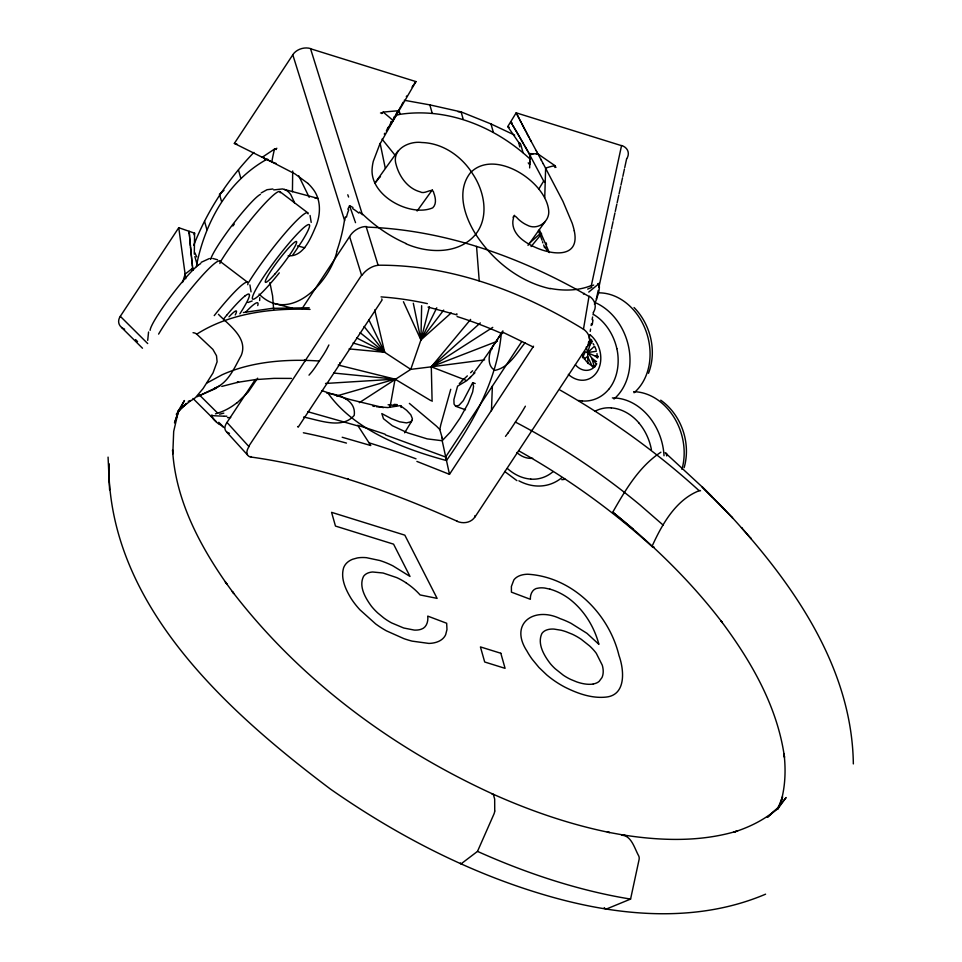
<?xml version="1.0" encoding="UTF-8"?>
<svg xmlns="http://www.w3.org/2000/svg" width="962" height="962" viewBox="0 0 962 962"><rect width="100%" height="100%" fill="white"/><g stroke="black" fill="none" stroke-linecap="round" stroke-linejoin="round"><path stroke-width="1.44" d="M491.45 410.726L492.376 386.135M292.436 191.715L292.701 171.008M529.906 155.652L529.834 159.536M529.894 156.181L529.93 154.016M529.918 154.497L529.942 153.655L533.309 153.776M529.797 161.219L529.834 159.175M529.858 157.852L529.882 157.022M421.645 305.7L420.923 339.947L410.762 369.372L359.343 402.669M529.737 164.081L529.761 162.831M529.761 162.891L529.785 161.604M529.785 162.049L529.797 160.991M529.749 163.732L529.653 167.929M544.745 197.571L545.634 168.17A98.569 66.005 43 0 1 549.555 166.895L554.809 165.572L554.966 167.532M494.733 810.99L494.672 799.073L493.29 794.251C392.352 748.123 300.084 679.918 232.311 591.51L233.826 593.578L225.324 581.95L226.912 584.114C199.074 544.48 175.373 499.182 172.595 449.939L172.799 453.968L173.689 431.421L178.523 410.702L174.519 422.931L178.198 412.506L184.451 400.517L177.585 412.061M531.529 430.387L531.481 431.325M590.247 331.397L590.584 329.112M251.046 291.859L249.916 284.944M259.644 300.553L259.776 297.667M311.195 222.402L310.065 215.476M416.895 461.411L449.482 474.338L533.549 346.2M589.742 334.836L589.225 338.227M196.428 266.618L196.885 263.648C205.543 222.114 227.441 182.071 265.043 160.317L267.664 159.079M592.219 324.843L592.977 319.985M591.125 325.541L591.414 323.737M583.465 329.22L588.997 296.476C521.284 257.263 445.045 229.774 366.281 227.08L378.114 265.223C451.106 264.658 521.921 291.426 583.465 329.22A14.238 12.193 16.6 0 1 587.842 345.719L475.048 516.883L474.807 515.776M588.696 341.546L588.311 343.687M390.067 406.83L395.057 379.16L338.215 365.043M592.123 319.637L592.616 316.991M494.564 343.795C488.78 350.252 485.87 365.849 494.997 370.322C508.91 367.676 516.702 353.054 524.999 342.869M593.037 314.766L593.482 312.578M587.914 345.755L588.119 344.733M598.22 290.392L596.332 299.17L597.727 295.478A34.019 33.838 44.8 0 0 599.362 287.566L599.218 283.465L588.732 292.087M598.857 287.47L611.159 230.459M611.483 228.992L613.059 221.681M613.371 220.226L614.946 212.915M615.271 211.448L616.846 204.136M617.159 202.681L618.734 195.37M619.059 193.903L620.634 186.604M620.947 185.137L622.522 177.826M622.847 176.371L624.422 169.059M624.735 167.592L626.623 158.826M604.268 907.611L604.437 907.9A4.353 2.525 -80.8 0 0 606.577 908.958L630.579 899.085L639.081 859.583A4.365 2.537 -80.8 0 0 638.708 855.903C634.415 848.183 631.445 835.401 621.584 835.22M275.409 148.749L274.447 149.122L272.871 156.301A98.377 59.668 -82.7 0 0 271.837 161.929M345.406 216.859L344.661 220.743L292.797 54.81L234.355 143.41L264.598 158.453M684.15 467.64C691.173 443.266 681.529 414.814 660.726 400.18M429.425 306.698L420.923 339.947L403.427 301.719M780.266 804.052C785.329 787.794 785.99 770.442 784.03 753.607L784.487 757.334C777.549 706.781 751.214 661.231 721.067 620.971L722.27 622.546C690.8 581.24 653.246 544.889 612.926 512.301L633.164 529.112M450.745 389.297L440.824 424.639A87.181 20.406 -64.6 0 0 440.355 426.839A73.737 17.268 -64.6 0 0 439.814 429.593L442.448 438.72M182.503 282.503L185.149 274.074L191.991 268.735L193.049 270.045M148.569 332.01L147.691 340.356M780.266 804.184L782.587 796.801L777.44 809.475L781.974 801.43L777.404 809.15M591.245 340.632L587.698 352.525L587.878 363.492M397.775 111.929L399.098 110.666L383.141 112.085L381.758 113.564M648.484 373.316C657.154 351.046 650.625 324.386 634.042 307.503M336.844 251.743C329.641 282.527 289.598 324.615 259.079 294.107M474.963 372.763L466.847 380.615L457.599 386.135L453.896 399.579L454.052 404.052L455.615 406.265L458.994 405.303L463.275 400.685L472.715 382.648L473.569 386.303L472.655 391.943L468.097 403.547L459.968 418.217L450.553 431.842L442.965 439.899A25.637 6 -64.6 0 1 442.123 440.404A25.637 7.624 25.9 0 1 440.957 440.584L427.188 438.876L407.708 432.876L392.316 425.697L383.477 418.71L381.83 413.588L391.426 418.698L399.639 421.801L406.529 422.907L411.123 421.705L412.421 418.771L410.822 414.802L406.625 410.305L400.348 405.603L387.842 407.563L376.407 406.722M194.288 254.136L194.613 233.201L178.752 227.705L120.31 316.318A13.3 9.873 -14.9 0 0 124.639 329.172M347.847 209.235L349.567 205.676L352.982 207.479M550.144 288.684C519.372 281.842 492.917 260.642 475.889 234.56C464.694 216.895 455.928 191.125 470.394 172.787C494.901 147.354 548.124 182.924 548.785 212.313C548.544 222.823 536.58 230.435 527.14 225.108C523.953 223.725 521.091 221.669 518.506 219.348C516.209 217.075 513.708 213.444 513.299 218.747C511.844 224.254 513.66 230.183 517.171 234.536C528.739 250.264 582.335 268.073 574.266 230.82M193.963 234.68L194.613 233.201M460.449 862.986A4.353 1.166 -65.8 0 0 461.291 863.696L477.501 851.382L493.831 814.333A4.365 1.166 -65.8 0 0 494.708 811.038M193.687 245.394C207.311 210.582 228.006 179.317 253.896 152.429M328.884 344.973L326.827 349.014A80.243 46.585 -80.8 0 1 325.793 350.865A115.801 67.22 -80.8 0 1 323.557 354.581L315.223 367.256A105.64 61.315 -80.8 0 1 311.592 372.138L309.006 375.144M582.467 357.768L585.293 351.815L598.015 357.263M436.772 307.804L420.923 339.947L413.311 303.258M359.463 212.085L362.409 214.694L310.558 48.761L415.933 81.59L397.222 113.781M406.325 96.597L406.673 95.984M257.66 378.186L248.16 392.087L237.217 402.789M374.855 183.333L378.355 178.968M403.15 102.249L402.429 103.523M525.384 406.204L523.063 410.161A80.243 21.525 -65.8 0 1 521.945 411.976A115.801 31.061 -65.8 0 1 519.612 415.68L511.267 428.343A105.64 28.331 -65.8 0 1 507.816 433.285M401.695 104.786L402.068 104.149M400.589 106.698L400.962 106.06M399.843 107.972L400.216 107.335M398.713 109.896L399.086 109.259M397.559 111.832L396.789 113.131M390.115 125.18L393.482 120.022M393.963 119.228L379.617 144.661L373.316 161.207A77.213 51.707 43 0 0 372.198 167.857C369.071 195.563 410.353 217.496 432.744 207.828C436.82 203.98 435.521 197.655 433.79 192.989C433.008 186.484 424.915 194.985 420.166 191.835C407.804 188.528 399.314 176.683 396.164 164.767C391.233 149.495 408.946 140.717 421.885 142.532C443.085 143.097 462.049 156.602 472.931 174.254C484.728 191.967 489.658 218.146 474.627 235.534C457.491 254.641 427.537 253.283 405.796 243.699M388.047 127.718L388.852 126.371M387.229 129.076L387.638 128.403M396.007 114.442L396.404 113.781L395.923 114.49M394.925 117.604L395.418 116.799M394.228 118.771L394.985 117.52M393.855 119.396L394.444 118.422M391.666 121.681L390.861 123.016M390.067 124.351L390.464 123.677M392.869 119.685L393.266 119.023M394.047 117.713L394.444 117.051M394.841 116.402L395.226 115.741M395.731 116.27L397.366 113.552M395.358 116.895L395.899 115.981M404.617 432.804L412.181 420.334M538.756 189.141L543.674 181.06L528.559 152.657M519.733 146.933L518.722 142.508L507.756 126.587L516.173 112.831L621.536 145.659L591.245 286.003L593.698 285.065M188.227 401.322L191.739 400.24L195.49 397.583L203.078 388.576L212.987 372.991L217.111 361.772L216.498 355.724L212.867 349.374L196.753 334.175A6.373 5.399 57.2 0 0 193.037 332.72M502.765 333.129L501.286 333.465L495.214 342.797M239.851 313.84L241.847 310.702A47.27 5.471 -52.7 0 0 248.857 297.619A45.058 5.219 -52.7 0 0 249.471 295.13M700.528 490.848A6.373 1.659 -47.6 0 0 699.17 490.728C675.528 499.927 661.796 524.879 651.995 546.428L654.004 547.029M384.259 134.079L384.8 133.249M388.203 128.078L389.838 125.601M386.303 130.976L386.712 130.351M387.253 129.521L387.939 128.487M778.198 808.345L786.098 797.522L777.549 808.008L767.375 817.315L779.172 807.094C766.281 818.83 750.432 826.899 733.874 832.106L737.662 830.891C700.516 842.183 660.798 840.86 622.823 834.92M229.461 433.297A14.129 8.189 -29.5 0 1 226.984 422.45L255.351 379.473M302.092 308.61L349.603 236.58A14.093 8.814 -34.6 0 1 366.57 226.551M446.2 459.764L445.61 457.022L521.596 341.835M390.837 122.138L391.306 121.44M394.095 117.244L394.564 116.546M396.873 113.047L396.789 112.41M412.037 87.097L412.806 85.991M413.203 85.45L415.933 81.59M375.613 182.071L397.907 151.082M417.111 211.015L432.431 189.718M513.095 217.22L514.49 215.284M528.006 245.382L545.153 221.549M483.754 359.403L484.8 357.936A201.503 47.174 -64.6 0 0 495.875 341.799A202.717 47.463 -64.6 0 0 502.922 330.88M592.496 341.233L589.874 344.853L589.85 340.44M483.056 360.377L480.952 363.251M507.816 433.273L505.495 436.375M176.274 414.321L182.455 405.856L177.669 412.133M480.254 364.201L475.24 370.935M474.519 371.885L473.424 373.328M443.698 310.089L420.923 339.947L451.178 312.975M470.899 376.611L469.384 378.535M470.634 319.408L431.301 366.823L432.106 401.394M531.084 246.561L541.642 233.85M177.838 412.205L186.484 403.451L179.678 409.235L190.897 400.601M594.059 346.633L587.698 352.525L596.308 364.177M480.315 322.919L431.301 366.823L410.762 369.372L384.668 352.284L360.077 332.636M528.499 244.047L540.836 233.057M224.026 190.332L219.456 194.18L221.452 201.238M213.552 418.867L211.087 415.608L212.085 415.067M261.243 192.905L267.039 189.706L272.883 188.985M201.082 262.373L209.403 258.537M214.766 387.926A13.227 10.798 69 0 0 215.584 387.806C228.655 382.275 234.716 367.123 241.234 355.423C248.376 337.999 228.908 325.228 218.446 314.346M660.894 452.2C639.165 466.498 625.661 489.622 613.047 511.664A13.227 2.044 -51.4 0 0 613.01 512.71L613.275 512.902M584.162 358.91L587.554 356.481L592.568 366.943M492.76 327.369L431.301 366.823L466.161 380.315M206.878 383.044L222.054 374.807A359.752 179.69 33.4 0 1 318.037 360.942L319.444 361.027M274.447 149.122L262.181 157.299L263.023 157.275M197.078 396.753L220.033 385.834M492.111 348.905L490.596 349.663M326.743 393.085C338.54 394.324 356.457 399.843 354.208 415.38C342.099 429.677 319.18 420.057 303.595 417.063M252.164 300.974L247.992 302.501M199.663 395.586L216.51 388.155M497.426 341.197L431.301 366.823L484.62 359.86M273.737 189.923L282.467 188.937L317.881 198.388M765.584 894.179C698.015 922.907 621.921 916.545 552.825 897.293C472.931 874.963 398.22 836.411 330.387 789.044C226.683 710.87 108.069 604.545 108.754 463.54L109.223 481.818L109.139 480.699M666.558 454.497L667.231 454.28M215.476 413.84L217.725 413.179L199.459 395.009M221.777 386.411L238.564 382.13L236.977 382.431L255.05 379.641L274.086 378.355L291.474 378.415M336.664 395.971L395.057 379.16L430.832 400.625M597.751 283.754L599.182 283.465M395.899 115.284L400.144 114.31C447.498 107.347 494.793 126.647 529.401 158.441M492.075 794.191L493.29 794.251C530.615 810.918 569.504 824.362 609.607 832.527L607.347 832.118L625.228 835.365M243.386 312.53L272.174 308.357L309.199 307.78M346.993 398.653L345.478 398.917M596.32 351.286L587.698 352.525L586.255 347.005M325.529 383.465L395.057 379.16L333.874 373.052M226.876 416.197L224.182 416.209M223.785 416.209L211.087 415.608M530.687 153.679L531.806 153.716M536.435 153.872L537.938 153.92L554.809 165.572M531.685 153.716L536.712 153.884M310.053 309.379L305.567 309.247A396.031 197.811 33.4 0 0 196.753 334.175M458.116 111.76L461.111 111.905L490.969 123.93L514.67 135.149M598.268 356.325L595.358 356.096L597.534 358.056M546.043 247.174L545.165 247.102M349.074 348.893L384.668 352.284L374.699 309.92M554.292 166.053L555.29 166.173M374.302 406.409L372.907 406.192M212.734 258.453L217.544 259.764M404.256 100.264L429.834 104.882L461.111 111.905L463.107 118.963M383.405 407.635L351.214 399.819A174.964 52.02 25.9 0 1 337.446 395.803A178.836 53.175 25.9 0 1 321.957 390.656M428.042 307.094L456.914 314.875L456.806 313.732M307.852 411.736L358.129 425.998L370.334 444.841M274.423 303.475L292.58 308.273M549.927 589.153L544.805 588.059A28.054 13.997 33.4 0 0 538.359 588.095C532.635 588.395 530.062 594.251 530.363 599.29L511.423 592.147L511.387 586.447L513.864 579.918A44.613 22.27 33.4 0 1 519.408 575.805A44.757 22.342 33.4 0 1 527.681 574.23C571.945 576.779 608.862 613.395 618.987 655.519C624.11 669.66 626.527 695.093 605.976 697.101C591.618 698.58 577.453 693.458 564.802 687.096A51.371 25.637 33.4 0 1 555.399 681.469A49.844 24.88 33.4 0 1 546.705 674.879L538.973 667.484L532.251 659.343A66.871 33.369 33.4 0 1 526.996 651.118C508.886 623.616 534.03 606.048 560.125 618.626A51.491 25.697 33.4 0 1 570.947 623.268L586.976 633.345L598.917 644.36C594.083 626.286 583.706 609.595 568.638 598.34A32.804 16.366 33.4 0 0 553.547 590.295A36.376 18.158 33.4 0 0 549.927 589.153M297.523 245.887L304.774 247.799M342.195 437.253L370.743 445.526L370.406 444.973M234.355 143.41L237.061 144.168M353.03 343.001L384.668 352.284L368.915 319.949M456.782 520.634L456.89 521.115C391.366 491.774 322.907 467.123 251.539 457.118L250.974 456.505M385.509 434.92L445.61 457.022M271.837 161.929L276.07 163.42M455.735 406.313L465.536 409.788M472.715 382.648L475.192 383.537M502.272 331.962L533.417 347.102M288.167 255.772C303.908 257.203 311.135 237.001 316.39 225.048C320.911 213.083 320.971 198.485 312.373 188.239A77.213 46.825 -82.7 0 0 307.984 183.465M264.177 158.249L266.546 159.379M266.414 159.319L268.915 160.51M267.616 159.896L268.218 160.185M268.831 160.474L269.697 160.894M269.432 160.762L270.635 161.339M270.49 161.267L271.272 161.652M271.236 161.628L294.889 173.845L307.996 183.453M507.756 126.587L509.259 127.333M356.686 337.927L384.668 352.284L364.045 326.455M518.722 142.508L520.081 143.218M515.44 422.102L517.063 422.943A359.752 179.69 33.4 0 1 640.139 505.062L663.359 525.276M518.614 450.745C566.606 477.633 611.664 509.836 652.38 546.849M516.907 480.615L504.665 471.464M276.214 149.555L275.06 148.785M596.524 361.628L591.726 358.249L594.324 366.438M219.504 424.254L222.811 426.334L218.759 422.306M247.571 282.263L219.733 261.087M279.882 191.618L307.72 212.794M409.367 403.391L436.435 426.13A87.181 25.914 25.9 0 1 437.963 427.657A73.737 21.922 25.9 0 1 439.814 429.593M383.141 112.085L388.828 116.811A98.569 66.005 43 0 1 393.121 120.647M665.211 452.741L702.5 487.217L732.587 517.905L722.354 507.106M545.057 247.811L548.436 251.575M712.361 496.933L702.116 486.856L722.823 507.599M121.597 327.501L142.484 348.232M120.31 316.318L147.703 343.554M135.546 339.574L137.566 341.594M193.025 398.484L216.39 421.765M226.996 422.462L248.713 446.356L361.58 275.24L349.603 236.58M226.791 432.178L247.462 454.894M732.058 517.34C794.131 585.233 852.091 668.398 853.342 763.924M742.039 528.282L741.474 527.645L751.178 538.708L750.564 538.011M543.674 181.06L544.757 182.275M529.942 153.655L530.952 154.81M297.607 426.539L298.172 427.2L382.106 299.952L381.782 298.917M528.21 162.855L529.725 164.706M382.034 139.117L395.105 155.279M593.037 343.566L593.999 345.069M511.183 122.739L512.241 124.519M347.919 478.559L348.412 479.377M512.77 125.409L515.596 130.135M514.381 128.09L510.642 121.849A190.692 143.037 -15.8 0 1 511.976 122.811M514.898 128.968L516.798 132.167M515.957 130.76L526.996 149.88M517.015 132.552L519.131 136.159M519.66 137.061L520.719 138.877M521.236 139.791L521.765 140.705M522.294 141.618L523.34 143.446M523.869 144.36L524.386 145.274M524.915 146.188L525.961 148.028M526.274 148.581L528.042 151.731M527.477 150.709L529.918 155.086M305.146 360.798L304.521 359.656M536.592 151.431L540.824 159.271M536.099 150.505L536.724 151.659M540.8 159.199L541.426 160.365M536.195 150.685L530.098 139.346M541.305 160.161L543.302 163.841M543.229 163.72L562.926 201.311L572.162 223.172A77.213 51.707 43 0 1 574.278 230.832M531.325 141.654L526.454 132.528M528.258 135.919L528.872 137.061M527.657 134.788L525.264 130.267M521.669 123.437L525.853 131.397M340.139 363.576L339.718 362.77M524.663 129.136L516.173 112.831L516.798 114.045M519.865 119.973L521.067 122.282M519.252 118.795L517.412 115.248M539.297 229.593L549.338 252.597M298.701 175.745L309.199 197.306M196.705 256.902L194.853 252.778M594.853 346.657L596.187 350.036M327.729 392.773C353.703 429.918 404.088 449.158 446.452 460.557C472.859 423.088 497.294 379.786 501.286 333.465M355.519 222.655L355.062 221.332M354.725 220.358L349.567 205.676M542.472 241.715L542.881 242.893M520.622 144.108L523.027 152.609M490.969 123.93L493.29 132.143M429.834 104.882L432.166 113.095M398.941 110.065L400.144 114.31M264.249 157.479L265.043 160.317M238.48 170.034L240.813 178.247M204.581 221.428L206.902 229.653M194.877 256.565L196.885 263.648M269.877 282.515L272.595 295.899L273.653 309.536M449.482 474.338L442.123 440.404M380.122 143.314L385.293 168.254M666.233 453.186L666.726 455.952M546.26 242.929L546.536 244.793M178.752 227.705L185.75 278.715M185.161 274.122L185.329 275.433M185.413 276.094L185.498 276.743M192.917 270.262L192.544 267.063M192.869 269.841L192.292 264.839M192.424 266.005L189.827 239.646M192.184 263.877L191.727 259.644M191.51 257.527L191.618 258.586M191.402 256.469L190.476 246.981M479.244 281.024L476.551 246.464M596.981 353.571L597.149 355.363M190.38 245.923L190.007 241.739M189.947 241.017L189.165 231.313A190.692 143.037 -15.8 0 0 188.792 232.852M189.658 237.566L189.742 238.6M189.574 236.52L189.237 232.347M108.069 457.118L109.596 489.826M191.991 268.735L191.991 270.43M593.338 684.006A34.872 17.412 33.4 0 1 576.659 681.878L570.586 679.376A29.99 14.971 33.4 0 1 563.347 675.228L555.206 668.758A35.065 17.496 33.4 0 1 550.408 663.756C544.131 655.639 537.109 643.951 541.822 633.621A33.201 16.57 33.4 0 1 543.674 631.625A34.115 17.027 33.4 0 1 546.163 630.182L547.113 629.833A31.049 15.5 33.4 0 1 553.932 629.076L561.135 630.242A43.603 21.765 33.4 0 1 566.005 631.697L572.294 634.223A33.442 16.691 33.4 0 1 581.24 639.309L589.598 645.935A34.452 17.196 33.4 0 1 596.32 653.354L602.272 665.187A50.12 25.012 33.4 0 1 601.971 677.585L599.146 681.373A33.923 16.931 33.4 0 1 593.301 683.97M406.301 582.984A39.322 19.625 33.4 0 1 420.093 594.937L437.097 598.376L404.834 535.161L331.577 512.337L335.461 526.058L393.566 544.155L410.004 576.442L392.869 565.836A51.19 25.553 33.4 0 0 379.846 560.521L366.486 557.683A49.038 24.483 33.4 0 0 357.287 557.96L352.621 559.259A58.742 29.317 33.4 0 0 348.605 561.423L347.474 562.313A53.367 26.635 33.4 0 0 343.566 567.941C340.476 578.511 345.671 589.465 351.046 598.376A63.131 31.505 33.4 0 0 359.872 609.74L375.673 623.941A51.96 25.938 33.4 0 0 386.363 630.819L403.968 638.672A79.076 39.466 33.4 0 0 412.073 641.125L428.92 643.422A50.349 25.132 33.4 0 0 438.275 641.534A52.513 26.214 33.4 0 0 440.716 640.247A50.012 24.964 33.4 0 0 445.671 634.667L446.969 629.533L446.669 623.256L427.741 616.101C428.391 621.175 426.719 627.537 421.272 629.196A30.952 15.452 33.4 0 1 414.297 630.086L403.715 628.006L391.594 622.907A33.802 16.871 33.4 0 1 383.682 617.869L377.789 612.998A38.708 19.312 33.4 0 1 371.44 606.252C365.476 598.123 358.537 586.507 363.516 576.418A34.115 17.027 33.4 0 1 367.183 573.364A32.227 16.089 33.4 0 1 372.631 571.993L383.092 573.015L396.729 577.609A33.742 16.847 33.4 0 1 406.313 582.972M232.876 225.974A34.019 3.944 -52.7 0 1 234.283 224.134M248.581 282.503A55.279 6.397 -52.7 0 1 286.087 231.986A55.279 6.397 -52.7 0 1 308.093 213.925M292.965 254.714A47.15 5.459 -52.7 0 0 295.454 251.154L302.008 241.234A47.27 5.471 -52.7 0 0 309.006 228.162A45.058 5.219 -52.7 0 0 309.62 225.661A47.535 5.507 -52.7 0 0 304.93 226.671A44.853 5.195 -52.7 0 0 301.431 229.762A47.511 5.507 -52.7 0 0 286.82 245.815A44.853 5.195 -52.7 0 0 281.253 252.693A47.499 5.495 -52.7 0 0 265.284 274.374A44.925 5.207 -52.7 0 0 260.906 281A47.499 5.495 -52.7 0 0 252.934 295.635A44.853 5.195 -52.7 0 0 252.321 298.124A47.511 5.507 -52.7 0 0 257.01 297.114A44.853 5.195 -52.7 0 0 260.51 294.023A47.535 5.507 -52.7 0 0 275.12 277.97A45.058 5.219 -52.7 0 0 279.281 272.871M220.743 261.327A55.279 6.397 -52.7 0 1 258.249 210.81A55.279 6.397 -52.7 0 1 280.255 192.749M210.594 259.307A40.777 4.726 -52.7 0 1 210.834 258.622M210.834 258.61A43.182 5.002 -52.7 0 1 218.097 245.298A40.837 4.726 -52.7 0 1 222.066 239.285A43.182 5.002 -52.7 0 1 236.58 219.576A40.777 4.726 -52.7 0 1 241.654 213.311A43.194 5.002 -52.7 0 1 254.918 198.737A40.777 4.726 -52.7 0 1 258.129 195.911A43.086 4.99 -52.7 0 1 260.461 194.348M214.237 315.608A55.279 6.397 -52.7 0 1 247.751 284.716M223.905 318.65A44.853 5.195 -52.7 0 1 226.671 315.271M226.671 315.283A47.511 5.507 -52.7 0 1 241.27 299.242A44.853 5.195 -52.7 0 1 244.793 296.128M244.781 296.14A47.535 5.507 -52.7 0 1 249.447 295.142M229.016 316.835A25.649 2.97 -52.7 0 1 235.257 314.947M158.598 334.103A55.279 6.397 -52.7 0 1 198.22 280.134A55.279 6.397 -52.7 0 1 219.913 263.54M150.132 330.339A40.777 4.726 -52.7 0 1 150.673 328.078A43.182 5.002 -52.7 0 1 157.948 314.766A40.837 4.726 -52.7 0 1 161.917 308.754A43.182 5.002 -52.7 0 1 176.431 289.033A40.777 4.726 -52.7 0 1 181.493 282.78A43.194 5.002 -52.7 0 1 194.769 268.206A40.777 4.726 -52.7 0 1 197.968 265.368M197.956 265.392A43.086 4.99 -52.7 0 1 200.757 263.612M245.55 312.301A47.511 5.507 -52.7 0 1 249.867 307.936A44.853 5.195 -52.7 0 1 253.391 304.822A47.535 5.507 -52.7 0 1 258.056 303.836A45.058 5.219 -52.7 0 1 257.72 305.555M561.327 478.102A55.279 44.336 72.7 0 1 518.915 480.82M507.419 468.482A44.853 35.979 72.7 0 0 509.03 469.889A47.511 38.107 72.7 0 0 530.796 479.1M530.796 479.124A44.853 35.979 72.7 0 0 538.215 478.763A47.499 38.095 72.7 0 0 553.102 471.62M532.683 458.273A25.649 20.575 72.7 0 1 516.822 452.501M565.187 479.232A55.279 44.336 72.7 0 1 561.76 479.677M612.373 397.931A55.279 44.336 72.7 0 1 664.02 455.747M651.418 449.723A44.853 35.979 72.7 0 0 650.961 447.486A47.511 38.107 72.7 0 0 639.117 423.208M639.129 423.196A44.853 35.979 72.7 0 0 633.008 417.087A47.535 38.119 72.7 0 0 611.255 407.876M611.255 407.864A45.058 36.135 72.7 0 0 603.835 408.213A47.27 37.915 72.7 0 0 595.129 411.159M633.609 391.678A55.279 44.336 72.7 0 1 681.926 469.336M595.033 366.714A17.16 13.757 72.7 0 1 582.479 354.184M595.514 302.729A55.279 44.336 72.7 0 1 628.799 347.763A55.279 44.336 72.7 0 1 613.996 399.026M582.347 400.95A47.511 38.107 72.7 0 1 578.583 400.445M582.347 400.962A44.853 35.979 72.7 0 0 589.766 400.601A47.499 38.095 72.7 0 0 608.693 389.357M608.705 389.369A44.925 36.039 72.7 0 0 613.071 382.756A47.499 38.095 72.7 0 0 618.085 357.648A44.853 35.979 72.7 0 0 616.858 348.653M616.846 348.653A47.511 38.107 72.7 0 0 605.014 324.374A44.853 35.979 72.7 0 0 598.905 318.254A47.535 38.119 72.7 0 0 593.794 314.622M596.753 363.768A17.16 13.757 72.7 0 1 575.408 364.814M590.56 339.201A17.16 13.757 72.7 0 1 591.714 340.103M590.235 334.884A25.649 20.575 72.7 0 1 597.739 370.719A25.649 20.575 72.7 0 1 568.35 374.386M598.34 292.845A55.279 44.336 72.7 0 1 646.091 331.337A55.279 44.336 72.7 0 1 634.066 392.773M560.016 390.055A396.031 197.811 33.4 0 1 699.17 490.728M630.579 899.085A427.777 213.504 33.4 0 1 477.501 851.382M555.074 166.282A216.125 161.363 -11.8 0 1 555.976 167.352M275.36 149.122A216.125 155.327 -16 0 1 276.852 148.268M380.483 112.999A216.125 155.327 -16 0 1 382.215 112.758M292.749 54.786A13.3 10.077 -16.7 0 1 310.654 48.617M405.82 243.398A104.581 69.877 43 0 1 362.806 214.31M344.408 220.695A108.393 65.933 -82.7 0 1 336.64 251.575M346.476 217.171A34.019 22.366 -79.7 0 1 348.737 209.848M352.717 208.646A34.019 20.214 44.1 0 1 358.814 213.083M348.593 197.03A152.477 0.914 70.4 0 1 347.787 194.769M284.331 189.454A26.479 16.053 -82.7 0 1 290.777 194.625L294.047 201.551A34.187 20.731 -82.7 0 1 294.42 202.886M318.013 198.449A51.683 45.286 68.9 0 0 316.245 198.268A58.021 50.132 63.4 0 0 315.079 198.184M378.234 178.836A51.659 47.282 75.6 0 1 380.483 176.659M621.632 145.515A13.3 10.077 -16.7 0 1 626.827 158.61M591.005 285.666A104.581 69.986 42.9 0 1 550.096 288.42M596.668 299.182A108.393 25.144 -64.6 0 1 594.408 304.136M587.662 289.093A34.019 2.958 -26.6 0 1 591.895 287.349M584.307 293.41A152.477 95.887 -22.1 0 1 583.429 294.047M543.686 245.021A80.447 7.684 63.9 0 1 544.432 247.414M538.407 230.603A70.454 6.421 64.2 0 1 542.051 240.235M224.134 427.561A104.581 31.301 25.9 0 1 222.402 426.611M237.169 402.573A108.393 65.801 -82.8 0 1 217.725 413.083M219.625 414.201A34.019 2.525 -10.6 0 1 223.797 413.131M219.384 424.434A34.019 33.405 85.2 0 1 213.36 419.047M230.7 417.556A152.477 104.882 -22.6 0 1 227.465 417.616M401.19 406A56.253 41.835 87.5 0 1 401.046 407.479M446.164 459.151A185.281 8.117 71 0 1 445.61 457.756M441.955 437.373A21.32 0.998 72.1 0 1 442.568 439.923M461.7 381.433A52.02 7.407 -44.6 0 1 459.307 383.537M472.595 370.779A58.237 11.075 -45.8 0 1 470.61 372.727M467.352 375.877A58.237 11.075 -45.8 0 1 461.459 381.313M397.318 404.629A51.515 6.686 8.3 0 1 394.095 404.377M396.693 405.579A58.105 9.885 9.6 0 1 388.119 404.749M381.036 296.897A352.357 230.627 42.3 0 1 427.356 303.619M303.367 432.768A352.369 111.953 26.4 0 1 346.464 443.085M357.648 425.288A443.963 132.996 26 0 1 385.125 434.223M589.261 296.152A14.093 12.265 5 0 1 593.301 312.482M474.963 516.834A14.238 12.193 16.6 0 1 456.83 521.224M251.443 457.251A14.238 7.672 -35 0 1 249.182 446.38M362.061 275.252A14.238 7.672 -35 0 1 378.066 265.308M457.082 316.558A351.864 225.649 41.1 0 1 502.152 333.694M369.18 442.881A351.864 118.194 27.1 0 1 416.017 458.826M500.817 653.258L480.423 646.909L484.692 662L505.086 668.349L500.817 653.258M275.048 273.893A25.649 2.97 -52.7 0 0 296.512 241.534A25.649 2.97 -52.7 0 0 271.308 270.322A25.649 2.97 -52.7 0 0 275.048 273.893"/></g></svg>
